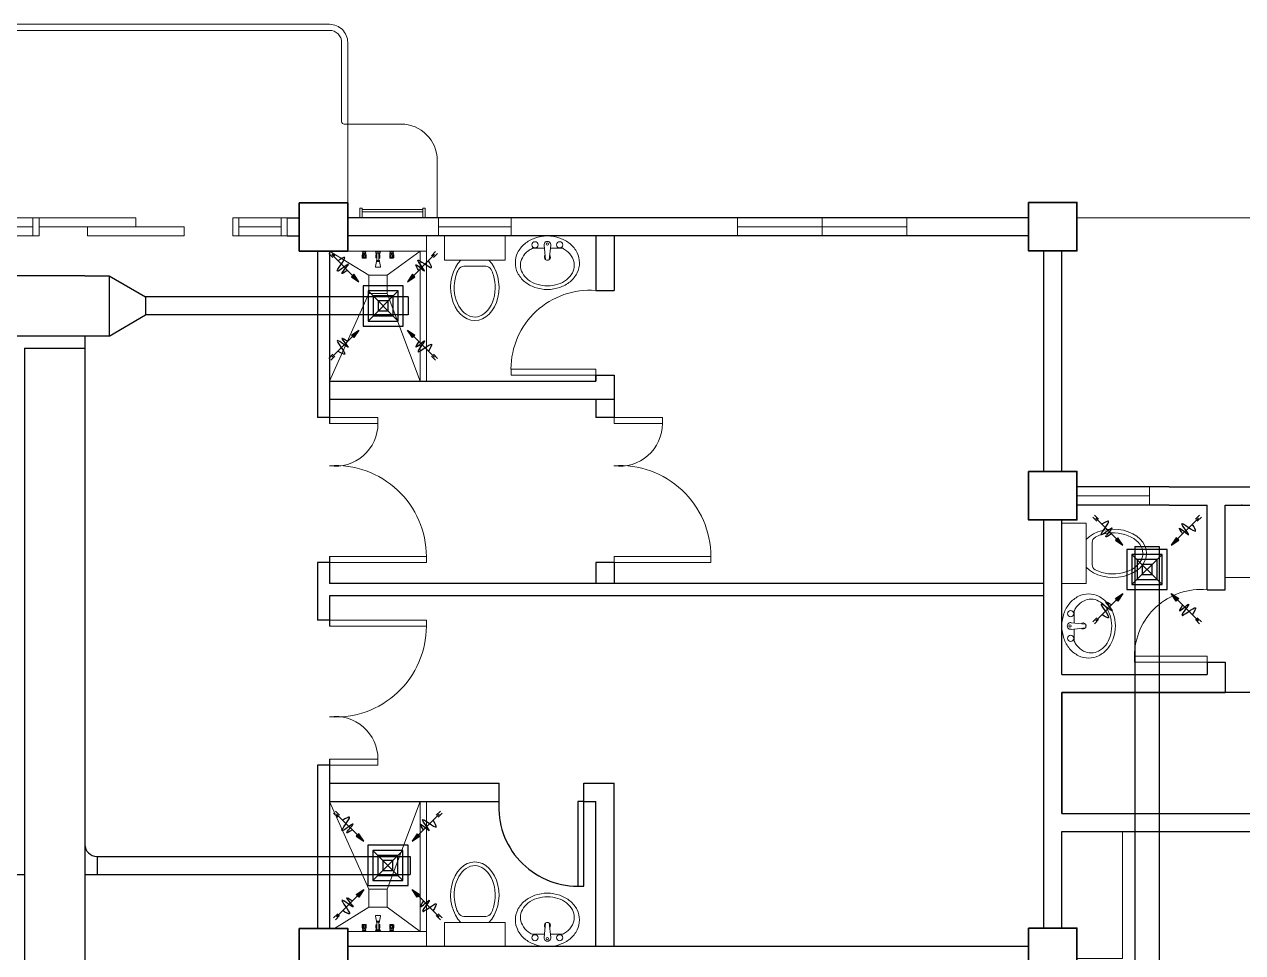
# Model space of a CAD drawing. Header units: millimetres. Extents: x 103 to 228, y 86 to 129.
# Drawn here: x 188.39 to 198.46, y 121.49 to 129.16 of the extents above; entities that cross this region are included whole.
import ezdxf

# ---------------------------------------------------------------- set-up
doc = ezdxf.new("R2010")
doc.units = ezdxf.units.MM
for name, color, linetype in [('AIR', 7, 'Continuous'), ('AIR-00', 8, 'Continuous'), ('AIR-03', 30, 'Continuous'), ('exhaust', 130, 'Continuous')]:
    doc.layers.add(name, color=color, linetype=linetype)

# ---------------------------------------------------------------- blocks, each defined once
blk = doc.blocks.new('dr 700')
at = {"ltscale": 0.03}
blk.add_lwpolyline([(0, 0), (0.05, 0), (0.05, 0.7), (0, 0.7)], close=True, dxfattribs=at)
blk.add_arc((0.05, 0.048), 0.652, 355.7578, 90, dxfattribs=at)
blk = doc.blocks.new('GRILL-C-IN')
at = {"layer": 'AIR-00', "ltscale": 3}
for p, q in [((-0.623, 0.601), (-0.674, 0.651)), ((-0.601, 0.623), (-0.651, 0.674)), ((-0.637, 0.637), (-0.3, 0.3)), ((0.637, 0.637), (0.3, 0.3)), ((0.601, 0.623), (0.651, 0.674)), ((0.623, 0.601), (0.674, 0.651)), ((-0.637, -0.637), (-0.3, -0.3)), ((0.637, -0.637), (0.3, -0.3)), ((-0.623, -0.601), (-0.674, -0.651)), ((0.623, -0.601), (0.674, -0.651)), ((-0.601, -0.623), (-0.651, -0.674)), ((0.601, -0.623), (0.651, -0.674))]:
    blk.add_line(p, q, dxfattribs=at)
at = {"layer": 'AIR-00', "color": 50}
for p, q in [((-0.188, 0.187), (0.187, -0.188)), ((0.187, 0.187), (-0.188, -0.188))]:
    blk.add_line(p, q, dxfattribs=at)
at = {"layer": 'AIR-00', "ltscale": 3}
for points in [[(-0.362, 0.393), (-0.393, 0.362), (-0.3, 0.3)], [(0.393, 0.362), (0.362, 0.393), (0.3, 0.3)], [(-0.362, -0.393), (-0.393, -0.362), (-0.3, -0.3)], [(0.393, -0.362), (0.362, -0.393), (0.3, -0.3)]]:
    blk.add_lwpolyline(points, close=True, dxfattribs=at)
at = {"layer": 'AIR-00', "color": 50}
for points in [[(-0.188, -0.188), (0.187, -0.188), (0.187, 0.187), (-0.188, 0.187)], [(-0.125, -0.125), (0.125, -0.125), (0.125, 0.125), (-0.125, 0.125)], [(-0.062, -0.062), (0.062, -0.062), (0.062, 0.062), (-0.062, 0.062)]]:
    blk.add_lwpolyline(points, close=True, dxfattribs=at)
at = {"layer": 'AIR-00', "ltscale": 3}
for points in [[(-0.441, 0.441), (-0.512, 0.404), (-0.432, 0.514), (-0.568, 0.43), (-0.477, 0.6), (-0.561, 0.561)], [(0.441, 0.441), (0.404, 0.512), (0.514, 0.432), (0.43, 0.568), (0.6, 0.477), (0.561, 0.561)], [(-0.441, -0.441), (-0.512, -0.404), (-0.432, -0.514), (-0.568, -0.43), (-0.477, -0.6), (-0.561, -0.561)], [(0.441, -0.441), (0.404, -0.512), (0.514, -0.432), (0.43, -0.568), (0.6, -0.477), (0.561, -0.561)]]:
    blk.add_spline(points, degree=3, dxfattribs=at)
for points in [[(-0.3, 0.3), (-0.362, 0.393), (-0.393, 0.362)], [(0.3, 0.3), (0.393, 0.362), (0.362, 0.393)], [(-0.3, -0.3), (-0.362, -0.393), (-0.393, -0.362)], [(0.3, -0.3), (0.393, -0.362), (0.362, -0.393)]]:
    blk.add_solid(points, dxfattribs=at)
at = {"layer": 'AIR-03', "color": 6}
blk.add_lwpolyline([(-0.25, -0.25), (0.25, -0.25), (0.25, 0.25), (-0.25, 0.25)], close=True, dxfattribs=at)

msp = doc.modelspace()

# ---------------------------------------------------------------- linework, layer by layer
at = {"color": 8, "lineweight": 9}
for p, q in [((191.504, 128.335), (191.034, 128.335)), ((191.804, 127.56), (191.804, 128.035)), ((191.184, 127.64), (191.164, 127.64)), ((191.164, 127.64), (191.164, 127.56)), ((191.184, 127.56), (191.184, 127.64)), ((191.434, 127.63), (191.184, 127.63)), ((191.434, 127.63), (191.684, 127.63)), ((191.684, 127.56), (191.684, 127.64)), ((191.684, 127.64), (191.704, 127.64)), ((191.704, 127.64), (191.704, 127.56)), ((191.064, 127.56), (191.864, 127.56)), ((191.434, 127.61), (191.184, 127.61)), ((191.434, 127.61), (191.684, 127.61)), ((191.814, 127.41), (191.814, 127.56)), ((192.414, 127.56), (191.814, 127.56)), ((192.414, 127.41), (192.414, 127.56)), ((194.283, 127.56), (194.283, 127.41)), ((194.983, 127.56), (194.983, 127.41)), ((195.683, 127.41), (195.683, 127.56)), ((212.414, 127.561), (197.089, 127.56)), ((192.414, 127.485), (191.814, 127.485)), ((195.683, 127.485), (194.283, 127.485)), ((191.158, 127.41), (191.758, 127.41)), ((191.758, 127.41), (192.358, 127.41)), ((191.864, 127.41), (191.864, 127.21)), ((192.364, 127.41), (191.864, 127.41)), ((192.364, 127.21), (192.364, 127.41)), ((192.699, 127.212), (192.686, 127.334)), ((192.728, 127.212), (192.741, 127.334)), ((191.064, 127.285), (191.714, 127.285)), ((191.183, 127.285), (191.217, 127.285)), ((191.183, 127.284), (191.183, 127.285)), ((191.183, 127.284), (191.217, 127.284)), ((191.183, 127.284), (191.186, 127.277)), ((191.183, 127.251), (191.186, 127.255)), ((191.183, 127.229), (191.183, 127.251)), ((191.183, 127.229), (191.217, 127.229)), ((191.187, 127.228), (191.183, 127.229)), ((191.186, 127.277), (191.214, 127.277)), ((191.186, 127.263), (191.187, 127.265)), ((191.186, 127.263), (191.214, 127.263)), ((191.186, 127.257), (191.186, 127.263)), ((191.187, 127.265), (191.213, 127.265)), ((191.187, 127.251), (191.194, 127.251)), ((191.187, 127.238), (191.187, 127.25)), ((191.187, 127.228), (191.213, 127.228)), ((191.187, 127.226), (191.187, 127.228)), ((191.187, 127.226), (191.213, 127.226)), ((191.189, 127.277), (191.189, 127.265)), ((191.194, 127.238), (191.194, 127.25)), ((191.213, 127.251), (191.206, 127.251)), ((191.206, 127.238), (191.206, 127.25)), ((191.211, 127.277), (191.211, 127.265)), ((191.214, 127.263), (191.213, 127.265)), ((191.213, 127.238), (191.213, 127.25)), ((191.213, 127.228), (191.217, 127.229)), ((191.213, 127.226), (191.213, 127.228)), ((191.217, 127.284), (191.214, 127.277)), ((191.214, 127.257), (191.214, 127.263)), ((191.217, 127.251), (191.214, 127.255)), ((191.217, 127.284), (191.217, 127.285)), ((191.217, 127.229), (191.217, 127.251)), ((191.296, 127.279), (191.285, 127.285)), ((191.285, 127.285), (191.343, 127.285)), ((191.331, 127.279), (191.296, 127.279)), ((191.296, 127.269), (191.296, 127.279)), ((191.296, 127.279), (191.331, 127.279)), ((191.331, 127.269), (191.296, 127.269)), ((191.297, 127.251), (191.299, 127.255)), ((191.297, 127.229), (191.297, 127.251)), ((191.297, 127.229), (191.306, 127.229)), ((191.301, 127.228), (191.297, 127.229)), ((191.3, 127.265), (191.306, 127.265)), ((191.3, 127.263), (191.3, 127.265)), ((191.3, 127.263), (191.306, 127.263)), ((191.3, 127.257), (191.3, 127.263)), ((191.3, 127.251), (191.306, 127.251)), ((191.301, 127.238), (191.301, 127.25)), ((191.301, 127.228), (191.306, 127.228)), ((191.301, 127.226), (191.301, 127.228)), ((191.301, 127.226), (191.306, 127.226)), ((191.302, 127.269), (191.302, 127.265)), ((191.306, 127.207), (191.306, 127.269)), ((191.306, 127.269), (191.321, 127.269)), ((191.321, 127.269), (191.321, 127.207)), ((191.321, 127.265), (191.327, 127.265)), ((191.321, 127.263), (191.328, 127.263)), ((191.327, 127.251), (191.321, 127.251)), ((191.321, 127.229), (191.33, 127.229)), ((191.321, 127.228), (191.327, 127.228)), ((191.321, 127.226), (191.327, 127.226)), ((191.325, 127.269), (191.325, 127.265)), ((191.328, 127.263), (191.327, 127.265)), ((191.327, 127.238), (191.327, 127.25)), ((191.327, 127.228), (191.33, 127.229)), ((191.327, 127.226), (191.327, 127.228)), ((191.328, 127.257), (191.328, 127.263)), ((191.33, 127.251), (191.328, 127.255)), ((191.33, 127.229), (191.33, 127.251)), ((191.343, 127.285), (191.331, 127.279)), ((191.331, 127.279), (191.331, 127.269)), ((191.41, 127.284), (191.41, 127.285)), ((191.41, 127.285), (191.444, 127.285)), ((191.41, 127.284), (191.414, 127.277)), ((191.41, 127.284), (191.444, 127.284)), ((191.411, 127.251), (191.413, 127.255)), ((191.411, 127.229), (191.411, 127.251)), ((191.414, 127.228), (191.411, 127.229)), ((191.411, 127.229), (191.444, 127.229)), ((191.413, 127.263), (191.414, 127.265)), ((191.413, 127.257), (191.413, 127.263)), ((191.413, 127.263), (191.441, 127.263)), ((191.414, 127.277), (191.441, 127.277)), ((191.414, 127.265), (191.441, 127.265)), ((191.414, 127.251), (191.421, 127.251)), ((191.414, 127.238), (191.414, 127.25)), ((191.414, 127.226), (191.414, 127.228)), ((191.414, 127.228), (191.44, 127.228)), ((191.414, 127.226), (191.44, 127.226)), ((191.416, 127.277), (191.416, 127.265)), ((191.421, 127.238), (191.421, 127.25)), ((191.44, 127.251), (191.433, 127.251)), ((191.433, 127.238), (191.433, 127.25)), ((191.439, 127.277), (191.439, 127.265)), ((191.44, 127.238), (191.44, 127.25)), ((191.44, 127.228), (191.444, 127.229)), ((191.44, 127.226), (191.44, 127.228)), ((191.444, 127.284), (191.441, 127.277)), ((191.441, 127.263), (191.441, 127.265)), ((191.441, 127.257), (191.441, 127.263)), ((191.444, 127.251), (191.442, 127.255)), ((191.444, 127.284), (191.444, 127.285)), ((191.444, 127.229), (191.444, 127.251)), ((192.689, 127.308), (192.587, 127.308)), ((191.301, 127.199), (191.293, 127.157)), ((191.333, 127.153), (191.294, 127.153)), ((191.301, 127.207), (191.301, 127.199)), ((191.326, 127.207), (191.301, 127.207)), ((191.301, 127.199), (191.326, 127.199)), ((191.301, 127.199), (191.326, 127.199)), ((191.326, 127.199), (191.326, 127.207)), ((191.326, 127.199), (191.334, 127.157)), ((191.864, 127.21), (192.364, 127.21)), ((192.023, 127.16), (192.204, 127.16)), ((197.089, 125.336), (197.089, 125.336)), ((197.089, 125.336), (197.689, 125.336)), ((197.689, 125.336), (197.689, 125.186)), ((197.689, 125.261), (197.089, 125.263)), ((196.814, 124.536), (196.814, 125.063)), ((197.164, 125.036), (196.964, 125.036)), ((196.964, 125.036), (196.964, 124.536)), ((197.164, 124.536), (197.164, 125.036)), ((197.214, 124.695), (197.214, 124.876)), ((196.964, 124.536), (197.164, 124.536)), ((199.814, 124.586), (198.314, 124.586)), ((197.162, 124.2), (197.04, 124.213)), ((197.162, 124.171), (197.04, 124.158)), ((191.301, 121.745), (191.293, 121.787)), ((191.333, 121.792), (191.294, 121.792)), ((191.326, 121.745), (191.334, 121.787)), ((192.023, 121.785), (192.204, 121.785)), ((191.187, 121.717), (191.183, 121.715)), ((191.183, 121.715), (191.217, 121.715)), ((191.183, 121.715), (191.183, 121.693)), ((191.183, 121.693), (191.186, 121.689)), ((191.186, 121.687), (191.186, 121.681)), ((191.186, 121.681), (191.187, 121.679)), ((191.186, 121.681), (191.214, 121.681)), ((191.187, 121.718), (191.213, 121.718)), ((191.187, 121.718), (191.187, 121.717)), ((191.187, 121.717), (191.213, 121.717)), ((191.187, 121.706), (191.187, 121.694)), ((191.187, 121.693), (191.194, 121.693)), ((191.194, 121.706), (191.194, 121.694)), ((191.206, 121.706), (191.206, 121.694)), ((191.213, 121.693), (191.206, 121.693)), ((191.213, 121.718), (191.213, 121.717)), ((191.213, 121.717), (191.217, 121.715)), ((191.213, 121.706), (191.213, 121.694)), ((191.214, 121.681), (191.213, 121.679)), ((191.217, 121.693), (191.214, 121.689)), ((191.214, 121.687), (191.214, 121.681)), ((191.217, 121.715), (191.217, 121.693)), ((191.301, 121.717), (191.297, 121.715)), ((191.297, 121.715), (191.306, 121.715)), ((191.297, 121.715), (191.297, 121.693)), ((191.297, 121.693), (191.299, 121.689)), ((191.3, 121.693), (191.306, 121.693)), ((191.3, 121.687), (191.3, 121.681)), ((191.3, 121.681), (191.306, 121.681)), ((191.3, 121.681), (191.3, 121.679)), ((191.301, 121.738), (191.301, 121.745)), ((191.301, 121.745), (191.326, 121.745)), ((191.301, 121.745), (191.326, 121.745)), ((191.326, 121.738), (191.301, 121.738)), ((191.301, 121.718), (191.306, 121.718)), ((191.301, 121.718), (191.301, 121.717)), ((191.301, 121.717), (191.306, 121.717)), ((191.301, 121.706), (191.301, 121.694)), ((191.306, 121.738), (191.306, 121.675)), ((191.321, 121.675), (191.321, 121.738)), ((191.321, 121.718), (191.327, 121.718)), ((191.321, 121.717), (191.327, 121.717)), ((191.321, 121.715), (191.33, 121.715)), ((191.327, 121.693), (191.321, 121.693)), ((191.321, 121.681), (191.328, 121.681)), ((191.326, 121.745), (191.326, 121.738)), ((191.327, 121.718), (191.327, 121.717)), ((191.327, 121.717), (191.33, 121.715)), ((191.327, 121.706), (191.327, 121.694)), ((191.328, 121.681), (191.327, 121.679)), ((191.33, 121.693), (191.328, 121.689)), ((191.328, 121.687), (191.328, 121.681)), ((191.33, 121.715), (191.33, 121.693)), ((191.414, 121.717), (191.411, 121.715)), ((191.411, 121.715), (191.411, 121.693)), ((191.411, 121.715), (191.444, 121.715)), ((191.411, 121.693), (191.413, 121.689)), ((191.413, 121.687), (191.413, 121.681)), ((191.413, 121.681), (191.441, 121.681)), ((191.413, 121.681), (191.414, 121.679)), ((191.414, 121.718), (191.414, 121.717)), ((191.414, 121.718), (191.44, 121.718)), ((191.414, 121.717), (191.44, 121.717)), ((191.414, 121.706), (191.414, 121.694)), ((191.414, 121.693), (191.421, 121.693)), ((191.421, 121.706), (191.421, 121.694)), ((191.433, 121.706), (191.433, 121.694)), ((191.44, 121.693), (191.433, 121.693)), ((191.44, 121.718), (191.44, 121.717)), ((191.44, 121.717), (191.444, 121.715)), ((191.44, 121.706), (191.44, 121.694)), ((191.441, 121.687), (191.441, 121.681)), ((191.441, 121.681), (191.441, 121.679)), ((191.444, 121.693), (191.442, 121.689)), ((191.444, 121.715), (191.444, 121.693)), ((191.864, 121.535), (191.864, 121.735)), ((191.864, 121.735), (192.364, 121.735)), ((192.364, 121.735), (192.364, 121.535)), ((192.699, 121.733), (192.686, 121.611)), ((192.728, 121.733), (192.741, 121.611)), ((191.064, 121.66), (191.714, 121.66)), ((191.183, 121.66), (191.186, 121.667)), ((191.183, 121.66), (191.217, 121.66)), ((191.183, 121.66), (191.217, 121.66)), ((191.183, 121.66), (191.183, 121.66)), ((191.186, 121.667), (191.214, 121.667)), ((191.187, 121.679), (191.213, 121.679)), ((191.189, 121.667), (191.189, 121.679)), ((191.211, 121.667), (191.211, 121.679)), ((191.217, 121.66), (191.214, 121.667)), ((191.217, 121.66), (191.217, 121.66)), ((191.296, 121.666), (191.285, 121.66)), ((191.285, 121.66), (191.343, 121.66)), ((191.331, 121.675), (191.296, 121.675)), ((191.296, 121.675), (191.296, 121.666)), ((191.331, 121.666), (191.296, 121.666)), ((191.296, 121.666), (191.331, 121.666)), ((191.3, 121.679), (191.306, 121.679)), ((191.302, 121.675), (191.302, 121.679)), ((191.306, 121.675), (191.321, 121.675)), ((191.321, 121.679), (191.327, 121.679)), ((191.325, 121.675), (191.325, 121.679)), ((191.331, 121.666), (191.331, 121.675)), ((191.343, 121.66), (191.331, 121.666)), ((191.41, 121.66), (191.414, 121.667)), ((191.41, 121.66), (191.444, 121.66)), ((191.41, 121.66), (191.41, 121.66)), ((191.41, 121.66), (191.444, 121.66)), ((191.414, 121.679), (191.441, 121.679)), ((191.414, 121.667), (191.441, 121.667)), ((191.416, 121.667), (191.416, 121.679)), ((191.439, 121.667), (191.439, 121.679)), ((191.444, 121.66), (191.441, 121.667)), ((191.444, 121.66), (191.444, 121.66)), ((192.364, 121.535), (191.864, 121.535))]:
    msp.add_line(p, q, dxfattribs=at)
at = {"color": 8, "lineweight": 13}
for p, q in [((188.464, 127.56), (188.114, 127.56)), ((190.164, 127.56), (190.514, 127.56)), ((188.114, 127.485), (188.464, 127.485)), ((190.514, 127.485), (190.164, 127.485)), ((188.464, 127.41), (188.114, 127.41)), ((190.164, 127.41), (190.514, 127.41))]:
    msp.add_line(p, q, dxfattribs=at)
at = {"color": 8, "lineweight": 25}
for p, q in [((190.564, 127.56), (190.664, 127.56)), ((196.689, 127.561), (191.064, 127.56)), ((190.564, 127.41), (190.664, 127.41)), ((196.689, 127.411), (191.064, 127.411)), ((190.814, 127.285), (190.814, 125.91)), ((190.914, 127.285), (190.914, 125.86)), ((196.814, 125.463), (196.814, 127.287)), ((196.964, 125.463), (196.964, 127.287)), ((190.914, 125.91), (190.814, 125.91)), ((197.851, 125.336), (197.089, 125.336)), ((197.851, 125.336), (199.051, 125.336)), ((197.851, 125.186), (197.089, 125.186)), ((197.851, 125.186), (198.164, 125.186)), ((198.314, 125.186), (199.051, 125.186)), ((196.814, 121.688), (196.814, 125.063)), ((196.964, 123.786), (196.964, 125.063)), ((190.814, 124.71), (190.814, 124.486)), ((190.914, 124.71), (190.814, 124.71)), ((190.914, 124.76), (190.914, 124.536)), ((196.814, 124.536), (190.914, 124.536)), ((190.814, 124.486), (190.814, 124.235)), ((196.814, 124.436), (190.914, 124.436)), ((190.914, 124.436), (190.914, 124.185)), ((196.814, 121.688), (196.814, 124.436)), ((190.914, 124.235), (190.814, 124.235)), ((196.964, 122.636), (196.964, 123.636)), ((190.814, 123.035), (190.814, 121.686)), ((190.914, 123.035), (190.814, 123.035)), ((190.914, 123.085), (190.914, 121.686)), ((196.964, 122.636), (199.814, 122.636)), ((196.964, 121.688), (196.964, 122.486)), ((196.964, 122.486), (199.814, 122.486)), ((196.689, 121.536), (191.064, 121.536))]:
    msp.add_line(p, q, dxfattribs=at)
at = {"color": 8, "lineweight": 25, "ltscale": 0.3}
for p, q in [((193.114, 127.41), (193.114, 126.96)), ((193.264, 127.41), (193.264, 126.96)), ((190.914, 126.21), (193.114, 126.21)), ((193.114, 126.26), (193.114, 126.21)), ((193.264, 126.26), (193.264, 126.06)), ((190.914, 126.06), (193.264, 126.06)), ((190.914, 122.885), (192.314, 122.885)), ((192.314, 122.735), (192.314, 122.885)), ((193.014, 122.885), (193.264, 122.885)), ((193.014, 122.735), (193.014, 122.885)), ((193.264, 121.535), (193.264, 122.885)), ((190.914, 122.735), (192.314, 122.735)), ((193.014, 122.735), (193.114, 122.735)), ((193.114, 121.535), (193.114, 122.735))]:
    msp.add_line(p, q, dxfattribs=at)
at = {"color": 8, "lineweight": 9, "ltscale": 0.3}
for p, q in [((191.239, 127.085), (190.914, 127.285)), ((191.389, 127.085), (191.664, 127.285)), ((191.239, 126.935), (190.914, 126.21)), ((191.389, 126.935), (191.664, 126.21)), ((191.239, 122.01), (190.914, 122.735)), ((191.389, 122.01), (191.664, 122.735)), ((191.239, 121.86), (190.954, 121.685)), ((191.389, 121.86), (191.664, 121.66))]:
    msp.add_line(p, q, dxfattribs=at)
at = {"color": 8, "linetype": 'Continuous', "lineweight": 25}
for p, q in [((193.114, 126.96), (193.264, 126.96)), ((193.114, 126.21), (193.114, 126.26)), ((193.114, 126.26), (193.264, 126.26)), ((193.114, 126.06), (193.114, 125.91)), ((193.264, 126.06), (193.264, 125.91)), ((193.264, 125.91), (193.114, 125.91)), ((193.114, 124.71), (193.114, 124.535)), ((193.264, 124.71), (193.114, 124.71)), ((193.264, 124.71), (193.264, 124.535))]:
    msp.add_line(p, q, dxfattribs=at)
at = {"color": 8, "lineweight": 25, "ltscale": 0.4}
for p, q in [((198.164, 124.486), (198.164, 125.186)), ((198.314, 124.486), (198.314, 125.186)), ((198.164, 124.486), (198.314, 124.486)), ((198.164, 123.886), (198.314, 123.886)), ((198.164, 123.886), (198.164, 123.786)), ((198.314, 123.886), (198.314, 123.636)), ((196.964, 123.786), (198.164, 123.786)), ((196.964, 123.786), (198.164, 123.786)), ((196.964, 123.636), (198.314, 123.636))]:
    msp.add_line(p, q, dxfattribs=at)
at = {"color": 8, "lineweight": 9, "transparency": 33554687}
for points in [[(187.964, 127.56), (187.964, 129.01, -0.414214), (188.114, 129.16), (190.914, 129.16, -0.414214), (191.064, 129.01), (191.064, 127.685), (191.064, 128.335)], [(188.014, 127.56), (188.014, 129.01, -0.414214), (188.114, 129.11), (190.914, 129.11, -0.414214), (191.014, 129.01), (191.014, 128.355)]]:
    msp.add_lwpolyline(points, format="xyb", dxfattribs=at)
at = {"color": 8, "lineweight": 35}
for points in [[(190.664, 127.685), (191.064, 127.685), (191.064, 127.285), (190.664, 127.285)], [(196.689, 127.687), (197.089, 127.687), (197.089, 127.287), (196.689, 127.287)], [(196.689, 125.463), (197.089, 125.463), (197.089, 125.063), (196.689, 125.063)], [(190.664, 121.686), (191.064, 121.686), (191.064, 121.286), (190.664, 121.286)], [(196.689, 121.688), (197.089, 121.688), (197.089, 121.288), (196.689, 121.288)]]:
    msp.add_lwpolyline(points, close=True, dxfattribs=at)
at = {"color": 8, "lineweight": 13}
for points in [[(188.514, 127.56), (188.514, 127.41), (188.464, 127.41), (188.464, 127.56)], [(188.514, 127.56), (189.314, 127.56), (189.314, 127.485), (188.514, 127.485)], [(190.114, 127.56), (190.114, 127.41), (190.164, 127.41), (190.164, 127.56)], [(190.514, 127.56), (190.514, 127.41), (190.564, 127.41), (190.564, 127.56)], [(188.914, 127.485), (189.714, 127.485), (189.714, 127.41), (188.914, 127.41)]]:
    msp.add_lwpolyline(points, close=True, dxfattribs=at)
at = {"color": 8, "lineweight": 9}
for points in [[(191.814, 127.56), (192.414, 127.56), (192.414, 127.411), (191.814, 127.411)], [(194.283, 127.56), (195.683, 127.56), (195.683, 127.41), (194.283, 127.41)], [(197.089, 125.336), (197.689, 125.336), (197.689, 125.186), (197.089, 125.186)]]:
    msp.add_lwpolyline(points, close=True, dxfattribs=at)
at = {"color": 8, "lineweight": 9, "ltscale": 0.3}
for points in [[(191.664, 127.285), (191.664, 126.21), (191.714, 126.21), (191.714, 127.41), (191.714, 127.41)], [(191.664, 121.66), (191.664, 122.735), (191.714, 122.735), (191.714, 121.535), (191.714, 121.535)]]:
    msp.add_lwpolyline(points, dxfattribs=at)
at = {"color": 8, "lineweight": 9}
for points in [[(192.449, 127.189, 0.11576), (192.468, 127.106, 0.104047), (192.526, 127.032, 0.090875), (192.61, 126.985, 0.083344), (192.714, 126.968, 0.083344), (192.817, 126.985, 0.090875), (192.901, 127.032, 0.104047), (192.959, 127.106, 0.11576), (192.979, 127.189, 0.11576), (192.959, 127.271, 0.104047), (192.901, 127.345, 0.090875), (192.817, 127.392, 0.083344), (192.714, 127.41, 0.083344), (192.61, 127.392, 0.090875), (192.526, 127.345, 0.104047), (192.468, 127.271, 0.11576)], [(197.185, 123.921, 0.11576), (197.267, 123.94, 0.104047), (197.341, 123.998, 0.090875), (197.388, 124.082, 0.083344), (197.406, 124.186, 0.083344), (197.388, 124.289, 0.090875), (197.341, 124.373, 0.104047), (197.267, 124.431, 0.11576), (197.185, 124.451, 0.11576), (197.102, 124.431, 0.104047), (197.028, 124.373, 0.090875), (196.981, 124.289, 0.083344), (196.964, 124.186, 0.083344), (196.981, 124.082, 0.090875), (197.028, 123.998, 0.104047), (197.102, 123.94, 0.11576)]]:
    msp.add_lwpolyline(points, format="xyb", close=True, dxfattribs=at)
for points in [[(192.491, 127.168, 0.124838), (192.507, 127.105, 0.105788), (192.556, 127.048, 0.086697), (192.626, 127.011, 0.076776), (192.714, 126.998, 0.076776), (192.801, 127.011, 0.086697), (192.871, 127.048, 0.105788), (192.92, 127.105, 0.124838), (192.936, 127.168, 0.124838), (192.92, 127.23, 0.105788), (192.871, 127.288, 0.040067), (192.84, 127.308), (192.738, 127.308, 0.040067)], [(197.206, 123.963, 0.124838), (197.268, 123.979, 0.105788), (197.326, 124.028, 0.086697), (197.362, 124.098, 0.076776), (197.376, 124.186, 0.076776), (197.362, 124.273, 0.086697), (197.326, 124.343, 0.105788), (197.268, 124.392, 0.124838), (197.206, 124.408, 0.124838), (197.143, 124.392, 0.105788), (197.085, 124.343, 0.040067), (197.066, 124.312), (197.066, 124.21, 0.040067)], [(197.066, 124.161), (197.066, 124.059, 0.040067), (197.085, 124.028, 0.105788), (197.143, 123.979, 0.124838), (197.206, 123.963, 0.124838)], [(192.491, 121.777, -0.124838), (192.507, 121.839, -0.105788), (192.556, 121.897, -0.086697), (192.626, 121.933, -0.076776), (192.714, 121.947, -0.076776), (192.801, 121.933, -0.086697), (192.871, 121.897, -0.105788), (192.92, 121.839, -0.124838), (192.936, 121.777, -0.124838), (192.92, 121.714, -0.105788), (192.871, 121.657, -0.040067), (192.84, 121.637), (192.738, 121.637, -0.040067)], [(192.689, 121.637), (192.587, 121.637, -0.040067), (192.556, 121.657, -0.105788), (192.507, 121.714, -0.124838), (192.491, 121.777, -0.124838)]]:
    msp.add_lwpolyline(points, format="xyb", dxfattribs=at)
at = {"color": 8, "lineweight": 9, "ltscale": 0.03}
for points in [[(191.389, 127.085), (191.239, 127.085), (191.239, 126.935), (191.389, 126.935)], [(191.389, 121.86), (191.239, 121.86), (191.239, 122.01), (191.389, 122.01)]]:
    msp.add_lwpolyline(points, close=True, dxfattribs=at)
at = {"color": 8, "lineweight": 13, "ltscale": 0.03}
for points in [[(193.114, 126.26), (193.114, 126.31), (192.414, 126.31), (192.414, 126.26)], [(190.914, 125.91), (190.914, 125.86), (191.314, 125.86), (191.314, 125.91)], [(193.264, 125.91), (193.264, 125.86), (193.664, 125.86), (193.664, 125.91)], [(190.914, 124.76), (190.914, 124.71), (191.714, 124.71), (191.714, 124.76)], [(193.264, 124.76), (193.264, 124.71), (194.064, 124.71), (194.064, 124.76)], [(190.914, 124.185), (190.914, 124.235), (191.714, 124.235), (191.714, 124.185)], [(198.164, 123.886), (198.164, 123.936), (197.564, 123.936), (197.564, 123.886)], [(190.914, 123.035), (190.914, 123.085), (191.314, 123.085), (191.314, 123.035)]]:
    msp.add_lwpolyline(points, close=True, dxfattribs=at)
at = {"color": 8, "lineweight": 25, "ltscale": 0.1}
msp.add_lwpolyline([(198.964, 123.636), (196.964, 123.636), (196.964, 122.636), (198.964, 122.636)], close=True, dxfattribs=at)
at = {"color": 8, "lineweight": 9}
msp.add_lwpolyline([(196.964, 121.688), (196.964, 122.486), (197.464, 122.486), (197.464, 121.436), (197.089, 121.436)], dxfattribs=at)
for centre, radius in [((192.612, 127.337), 0.0255), ((192.714, 127.343), 0.0095), ((192.815, 127.337), 0.0255), ((197.037, 124.287), 0.0255), ((197.037, 124.084), 0.0255), ((197.03, 124.186), 0.0095), ((192.612, 121.608), 0.0255), ((192.714, 121.601), 0.0095), ((192.815, 121.608), 0.0255)]:
    msp.add_circle(centre, radius, dxfattribs=at)
for centre, radius, start, end in [((191.034, 128.355), 0.02, 180, 270), ((191.504, 128.035), 0.3, 0, 90), ((192.714, 127.337), 0.028, 353.7545, 186.2455), ((192.622, 127.168), 0.131, 151.5364, 180), ((192.666, 127.144), 0.181, 127.3815, 151.5364), ((192.695, 127.106), 0.228, 118.2037, 127.3815), ((192.714, 127.235), 0.025, 138.7978, 233.6932), ((192.714, 127.235), 0.025, 306.3068, 41.2022), ((192.023, 127.11), 0.05, 90, 151.8499), ((192.204, 127.11), 0.05, 28.0084, 90), ((192.714, 127.306), 0.0948, 261.2026, 278.7974), ((192.714, 127.235), 0.025, 251.3793, 288.6207), ((197.264, 124.876), 0.05, 118.0084, 180), ((197.264, 124.695), 0.05, 180, 241.8499), ((197.037, 124.186), 0.028, 83.7545, 276.2455), ((197.139, 124.186), 0.025, 36.3068, 131.2022), ((197.068, 124.186), 0.0948, 351.2026, 8.7974), ((197.139, 124.186), 0.025, 228.7978, 323.6932), ((197.139, 124.186), 0.025, 341.3793, 18.6207), ((192.672, 121.737), 0.228, 129.8268, 153.5873), ((192.697, 121.707), 0.267, 109.0569, 129.8268), ((192.714, 121.66), 0.317, 90, 109.0569), ((192.714, 121.66), 0.317, 70.9431, 90), ((192.73, 121.707), 0.267, 50.1732, 70.9431), ((192.755, 121.737), 0.228, 26.4127, 50.1732), ((192.023, 121.835), 0.05, 208.1501, 270), ((192.204, 121.835), 0.05, 270, 331.9916), ((192.634, 121.756), 0.185, 153.5873, 180), ((192.793, 121.756), 0.185, 0, 26.4127), ((192.634, 121.756), 0.185, 180, 206.4127), ((192.714, 121.71), 0.025, 126.3068, 221.2022), ((192.714, 121.639), 0.0948, 81.2026, 98.7974), ((192.714, 121.71), 0.025, 71.3793, 108.6207), ((192.714, 121.71), 0.025, 318.7978, 53.6932), ((192.793, 121.756), 0.185, 333.5873, 0), ((192.672, 121.775), 0.228, 206.4127, 230.1732), ((192.697, 121.805), 0.267, 230.1732, 250.9431), ((192.714, 121.608), 0.028, 173.7545, 6.2455), ((192.73, 121.805), 0.267, 289.0569, 309.8268), ((192.755, 121.775), 0.228, 309.8268, 333.5873), ((192.714, 121.852), 0.317, 250.9431, 270), ((192.714, 121.852), 0.317, 270, 289.0569)]:
    msp.add_arc(centre, radius, start, end, dxfattribs=at)
at = {"color": 8, "lineweight": 13, "ltscale": 0.03}
for centre, radius, start, end in [((193.065, 126.31), 0.652, 85.7578, 180), ((190.961, 125.86), 0.353, 262.3719, 0), ((193.311, 125.86), 0.353, 262.3719, 0), ((190.962, 124.76), 0.752, 0, 93.6952), ((193.312, 124.76), 0.752, 0, 93.6952), ((198.116, 123.936), 0.552, 85.0209, 180), ((190.962, 124.185), 0.752, 266.3048, 0), ((190.961, 123.085), 0.353, 0, 97.6281)]:
    msp.add_arc(centre, radius, start, end, dxfattribs=at)
at = {"color": 8, "lineweight": 9}
for centre, major_axis, ratio, start_param, end_param in [((191.174, 127.239), (-0.00896, 0.00896), 1, 3.15309, 3.864175), ((191.172, 127.244), (0.0118, 0.0118), 1, 6.018417, 6.150642), ((191.182, 127.257), (0.00268, 0.00268), 1, 5.003733, 5.497675), ((191.183, 127.25), (0.00268, 0.00268), 1, 5.497675, 6.125314), ((191.198, 127.25), (-0.00268, 0.00268), 1, 0.157647, 0.785286), ((191.204, 127.239), (-0.00738, 0.00738), 1, 0.858879, 1.643677), ((191.205, 127.245), (0.00887, 0.00887), 1, 1.36743, 1.728443), ((191.2, 127.252), (-0.00268, 0.00268), 1, -1.367654, -0.203367), ((191.2, 127.234), (-0.00268, 0.00268), 1, 1.643677, 3.068487), ((191.195, 127.245), (0.00887, 0.00887), 1, 6.125314, 6.486327), ((191.196, 127.239), (0.00738, 0.00738), 1, 4.639283, 5.424081), ((191.202, 127.25), (-0.00268, 0.00268), 1, 3.926878, 4.554518), ((191.217, 127.25), (0.00268, 0.00268), 1, 1.728443, 2.356082), ((191.226, 127.239), (0.00896, 0.00896), 1, 2.418785, 3.129871), ((191.218, 127.257), (0.00268, 0.00268), 1, 2.356082, 2.850023), ((191.228, 127.244), (-0.0118, 0.0118), 1, 0.132318, 0.264544), ((191.288, 127.239), (-0.00896, 0.00896), 1, 3.15309, 3.864175), ((191.296, 127.257), (-0.00268, 0.00268), 1, 3.432937, 3.926878), ((191.285, 127.244), (0.0118, 0.0118), 1, 6.018417, 6.150642), ((191.297, 127.25), (-0.00268, 0.00268), 1, 3.926878, 4.554518), ((191.342, 127.244), (0.0118, 0.0118), 1, 1.703115, 1.83534), ((191.33, 127.25), (-0.00268, 0.00268), 1, 0.157647, 0.785286), ((191.339, 127.239), (-0.00896, 0.00896), 1, 0.847989, 1.559075), ((191.331, 127.257), (-0.00268, 0.00268), 1, 0.785286, 1.279227), ((191.402, 127.239), (-0.00896, 0.00896), 1, 3.15309, 3.864175), ((191.399, 127.244), (-0.0118, 0.0118), 1, 4.44762, 4.579846), ((191.409, 127.257), (0.00268, 0.00268), 1, 5.003733, 5.497675), ((191.41, 127.25), (0.00268, 0.00268), 1, 5.497675, 6.125314), ((191.425, 127.25), (-0.00268, 0.00268), 1, 0.157647, 0.785286), ((191.432, 127.239), (-0.00738, 0.00738), 1, 0.858879, 1.643677), ((191.432, 127.245), (0.00887, 0.00887), 1, 1.36743, 1.728443), ((191.427, 127.252), (-0.00268, 0.00268), 1, -1.367654, -0.203367), ((191.427, 127.234), (-0.00268, 0.00268), 1, 1.643677, 3.068487), ((191.422, 127.245), (0.00887, 0.00887), 1, 6.125314, 6.486327), ((191.423, 127.239), (0.00738, 0.00738), 1, 4.639283, 5.424081), ((191.43, 127.25), (-0.00268, 0.00268), 1, 3.926878, 4.554518), ((191.444, 127.25), (0.00268, 0.00268), 1, 1.728443, 2.356082), ((191.453, 127.239), (0.00896, 0.00896), 1, 2.418785, 3.129871), ((191.445, 127.257), (0.00268, 0.00268), 1, 2.356082, 2.850023), ((191.456, 127.244), (-0.0118, 0.0118), 1, 0.132318, 0.264544), ((191.331, 127.156), (0.00268, 0.00268), 1, 4.495711, 5.865773), ((192.114, 126.985), (0, 0.275), 0.727273, 0.612555, 5.670631), ((197.389, 124.786), (-0.275, 0), 0.727273, 0.612555, 5.670631), ((191.296, 121.788), (0.00268, -0.00268), 1, 2.92514, 4.295202)]:
    msp.add_ellipse(centre, major_axis=major_axis, ratio=ratio, start_param=start_param, end_param=end_param, dxfattribs=at)
at = {"color": 8, "lineweight": 9, "extrusion": (4.99074e-41, -2.88216e-41, -1)}
msp.add_ellipse((191.296, 127.156), major_axis=(0.00268, 0.00268), ratio=1, start_param=2.92514, end_param=4.295202, dxfattribs=at)
at = {"color": 8, "lineweight": 9, "extrusion": (0, 0, -1)}
msp.add_ellipse((192.114, 121.96), major_axis=(0, -0.275), ratio=0.727273, start_param=0.612555, end_param=5.670631, dxfattribs=at)
at = {"color": 8, "lineweight": 9, "extrusion": (4.99074e-41, 2.88216e-41, -1)}
for centre, major_axis, start_param, end_param in [((191.331, 121.788), (0.00268, 0.00268), 6.066508, 7.43657), ((191.174, 121.705), (0.00896, -0.00896), -1.559299, -0.848214), ((191.172, 121.7), (0.0118, -0.0118), -0.264769, -0.132543), ((191.183, 121.694), (0.00268, -0.00268), -0.785511, -0.157871), ((191.182, 121.687), (0.00268, 0.00268), 0.291344, 0.785286), ((191.204, 121.706), (0.00738, 0.00738), 4.000472, 4.78527), ((191.198, 121.694), (0.00268, 0.00268), 3.299239, 3.926878), ((191.205, 121.699), (0.00887, -0.00887), 1.36743, 1.728443), ((191.2, 121.711), (0.00268, 0.00268), 4.78527, 6.21008), ((191.2, 121.692), (0.00268, -0.00268), 0.203142, 1.36743), ((191.196, 121.706), (0.00738, -0.00738), 4.639283, 5.424081), ((191.195, 121.699), (0.00887, 0.00887), 1.412925, 1.773938), ((191.202, 121.694), (0.00268, 0.00268), 0.785286, 1.412925), ((191.226, 121.705), (0.00896, 0.00896), 3.989582, 4.700667), ((191.217, 121.694), (0.00268, 0.00268), 3.299239, 3.926878), ((191.228, 121.7), (0.0118, -0.0118), 1.703115, 1.83534), ((191.218, 121.687), (0.00268, 0.00268), 3.926878, 4.42082), ((191.288, 121.705), (0.00896, 0.00896), 0.011497, 0.722582), ((191.285, 121.7), (0.0118, 0.0118), 1.306028, 1.438253), ((191.296, 121.687), (0.00268, -0.00268), -1.279452, -0.785511), ((191.297, 121.694), (0.00268, -0.00268), -0.785511, -0.157871), ((191.339, 121.705), (0.00896, -0.00896), 2.418785, 3.129871), ((191.33, 121.694), (0.00268, 0.00268), 3.299239, 3.926878), ((191.342, 121.7), (0.0118, 0.0118), 3.273911, 3.406137), ((191.331, 121.687), (0.00268, 0.00268), 3.926878, 4.42082), ((191.402, 121.705), (0.00896, -0.00896), -1.559299, -0.848214), ((191.399, 121.7), (0.0118, -0.0118), -0.264769, -0.132543), ((191.41, 121.694), (0.00268, 0.00268), 0.785286, 1.412925), ((191.409, 121.687), (0.00268, -0.00268), -1.279452, -0.785511), ((191.432, 121.706), (0.00738, 0.00738), 4.000472, 4.78527), ((191.425, 121.694), (0.00268, 0.00268), 3.299239, 3.926878), ((191.432, 121.699), (0.00887, 0.00887), 2.938226, 3.299239), ((191.427, 121.711), (0.00268, -0.00268), 3.214474, 4.639283), ((191.427, 121.692), (0.00268, -0.00268), 0.203142, 1.36743), ((191.422, 121.699), (0.00887, -0.00887), -0.157871, 0.203142), ((191.423, 121.706), (0.00738, 0.00738), 6.21008, 6.994878), ((191.43, 121.694), (0.00268, 0.00268), 0.785286, 1.412925), ((191.453, 121.705), (0.00896, -0.00896), 2.418785, 3.129871), ((191.444, 121.694), (0.00268, -0.00268), 1.728443, 2.356082), ((191.456, 121.7), (0.0118, -0.0118), 1.703115, 1.83534), ((191.445, 121.687), (0.00268, -0.00268), 2.356082, 2.850023)]:
    msp.add_ellipse(centre, major_axis=major_axis, ratio=1, start_param=start_param, end_param=end_param, dxfattribs=at)
at = {"color": 8, "lineweight": 9}
for points in [[(191.979, 127.133), (191.97, 127.117), (191.963, 127.099), (191.936, 127.008), (191.941, 126.92), (191.999, 126.789), (192.049, 126.748), (192.147, 126.734), (192.199, 126.76), (192.273, 126.871), (192.291, 126.955), (192.275, 127.069), (192.264, 127.104), (192.248, 127.133)], [(197.24, 124.651), (197.256, 124.642), (197.275, 124.635), (197.366, 124.608), (197.453, 124.613), (197.584, 124.671), (197.626, 124.721), (197.639, 124.819), (197.613, 124.871), (197.502, 124.945), (197.418, 124.963), (197.305, 124.947), (197.27, 124.936), (197.24, 124.92)], [(191.979, 121.811), (191.97, 121.828), (191.963, 121.846), (191.936, 121.937), (191.941, 122.024), (191.999, 122.156), (192.049, 122.197), (192.147, 122.21), (192.199, 122.184), (192.273, 122.073), (192.291, 121.99), (192.275, 121.876), (192.264, 121.841), (192.248, 121.811)]]:
    msp.add_open_spline(points, degree=3, knots=[0.937253, 0.937253, 0.937253, 0.937253, 1.185372, 1.185372, 2.113864, 2.113864, 3.042356, 3.042356, 3.970847, 3.970847, 4.899339, 4.899339, 5.346062, 5.346062, 5.346062, 5.346062], dxfattribs=at)
at = {"color": 8, "lineweight": 25}
msp.add_point((198.451, 125.186), dxfattribs=at)
at = {"layer": 'exhaust'}
for p, q in [((188.893, 127.082), (186.516, 127.082)), ((188.893, 127.082), (189.093, 127.082)), ((189.093, 127.082), (189.093, 126.582)), ((189.093, 127.082), (189.393, 126.907)), ((189.393, 126.907), (189.393, 126.757)), ((191.563, 126.907), (189.393, 126.907)), ((191.563, 126.907), (191.563, 126.757)), ((189.093, 126.582), (189.393, 126.757)), ((191.563, 126.757), (189.393, 126.757)), ((189.093, 126.582), (186.516, 126.582)), ((188.893, 126.582), (188.893, 120.464)), ((188.393, 126.482), (188.393, 87.292)), ((188.393, 126.482), (188.893, 126.482)), ((197.568, 124.844), (197.568, 117.223)), ((197.568, 124.844), (197.768, 124.844)), ((197.768, 124.844), (197.768, 117.123)), ((188.993, 122.281), (191.579, 122.281)), ((188.993, 122.281), (188.993, 122.131)), ((191.579, 122.281), (191.579, 122.131)), ((187.04, 122.131), (188.393, 122.131)), ((188.893, 122.131), (191.579, 122.131))]:
    msp.add_line(p, q, dxfattribs=at)
msp.add_arc((188.993, 122.381), 0.1, 180, 270, dxfattribs=at)

# ---------------------------------------------------------------- block references
at = {"color": 8, "lineweight": 13, "ltscale": 0.3, "rotation": 180}
msp.add_blockref('dr 700', (193.014, 122.735), dxfattribs=at)
at = {"layer": 'AIR', "xscale": 0.6658363358532475, "yscale": 0.6658363358532475, "zscale": 0.6658363358532475}
for p in [(191.357, 126.832), (197.668, 124.653), (191.396, 122.206)]:
    msp.add_blockref('GRILL-C-IN', p, dxfattribs=at)

doc.saveas('drawing.dxf')
